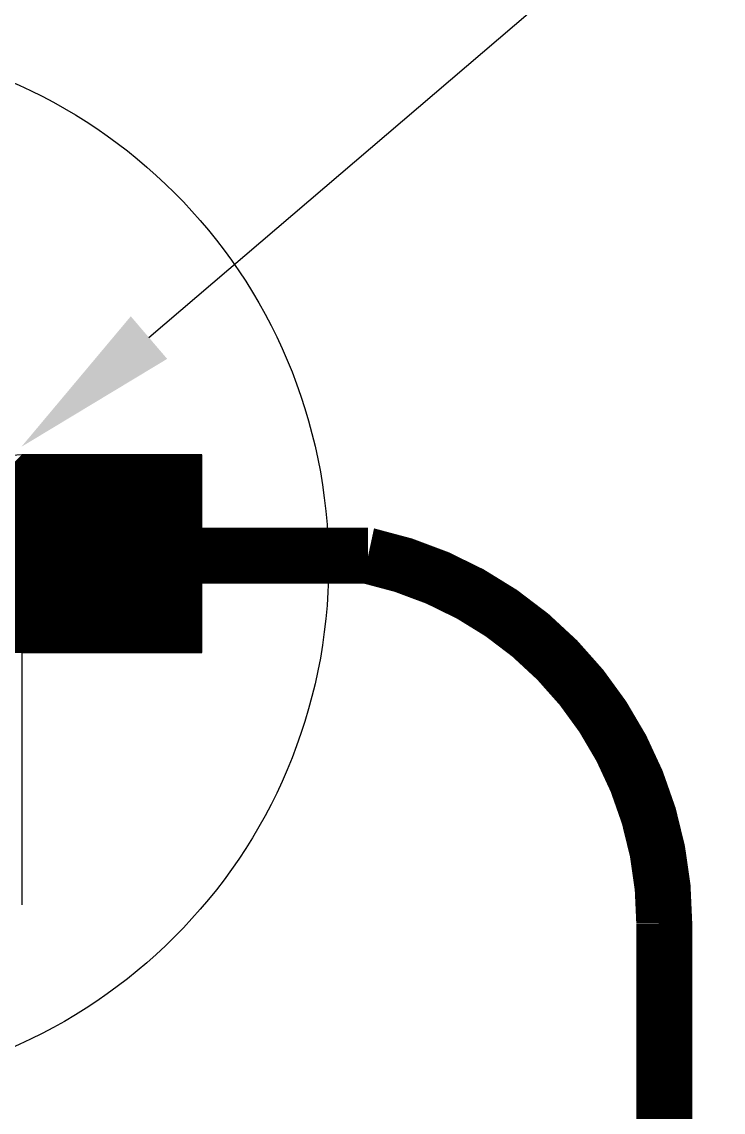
# Model space of a CAD drawing. Header units: millimetres. Extents: x 0 to 114, y 0 to 82.
# Drawn here: x 81.3505 to 81.5534, y 15.3749 to 15.6901 of the extents above; entities that cross this region are included whole.
import ezdxf

# ---------------------------------------------------------------- set-up
doc = ezdxf.new("R2010")
doc.units = ezdxf.units.MM
for name, color, linetype in [('MAT', 1, 'Continuous'), ('P-RAIO', 3, 'Continuous'), ('PRAIO', 3, 'Continuous'), ('SOLID', 254, 'Continuous')]:
    doc.layers.add(name, color=color, linetype=linetype)

# ---------------------------------------------------------------- blocks, each defined once
blk = doc.blocks.new('*X66')
at = {"color": 0}
for p, q in [((128.9195, 131.3679), (129.1904, 131.6387)), ((128.9195, 131.3696), (129.1886, 131.6387)), ((128.9195, 131.3714), (129.1868, 131.6387)), ((128.9195, 131.3731), (129.1851, 131.6387)), ((128.9196, 131.3645), (129.1939, 131.6387)), ((128.9196, 131.3662), (129.1921, 131.6387)), ((128.9197, 131.3628), (129.1957, 131.6387)), ((128.9198, 131.3611), (129.1975, 131.6387)), ((128.9199, 131.3594), (129.1992, 131.6387)), ((128.92, 131.3577), (129.201, 131.6387)), ((128.9201, 131.3561), (129.2028, 131.6387)), ((128.9202, 131.3544), (129.2045, 131.6387)), ((128.9203, 131.3528), (129.2063, 131.6387)), ((128.9205, 131.3511), (129.2081, 131.6387)), ((128.9206, 131.3495), (129.2098, 131.6387)), ((128.9208, 131.3479), (129.2116, 131.6387)), ((128.9209, 131.3463), (129.2134, 131.6387)), ((128.9211, 131.3447), (129.2151, 131.6387)), ((128.9213, 131.3431), (129.2169, 131.6387)), ((128.9215, 131.3416), (129.2187, 131.6387)), ((128.9217, 131.34), (129.2204, 131.6387)), ((128.9219, 131.3384), (129.2222, 131.6387)), ((128.9221, 131.3369), (129.224, 131.6387)), ((128.9223, 131.3353), (129.2257, 131.6387)), ((128.9226, 131.3338), (129.2275, 131.6387)), ((128.9228, 131.3323), (129.2293, 131.6387)), ((128.923, 131.3307), (129.231, 131.6387)), ((128.9233, 131.3292), (129.2328, 131.6387)), ((128.9236, 131.3277), (129.2346, 131.6387)), ((128.9238, 131.3262), (129.2363, 131.6387)), ((128.9241, 131.3247), (129.2381, 131.6387)), ((128.9244, 131.3233), (129.2399, 131.6387)), ((128.9247, 131.3218), (129.2416, 131.6387)), ((128.925, 131.3203), (129.2434, 131.6387)), ((128.9253, 131.3189), (129.2452, 131.6387)), ((128.9256, 131.3174), (129.2469, 131.6387)), ((128.9259, 131.316), (129.2487, 131.6387)), ((128.9263, 131.3145), (129.2505, 131.6387)), ((128.9266, 131.3131), (129.2523, 131.6387)), ((128.9269, 131.3117), (129.254, 131.6387)), ((128.9273, 131.3102), (129.2558, 131.6387)), ((128.9277, 131.3088), (129.2576, 131.6387)), ((128.928, 131.3074), (129.2593, 131.6387)), ((128.9284, 131.306), (129.2611, 131.6387)), ((128.9288, 131.3046), (129.2629, 131.6387)), ((128.9291, 131.3033), (129.2646, 131.6387)), ((128.9295, 131.3019), (129.2664, 131.6387)), ((128.9299, 131.3005), (129.2682, 131.6387)), ((128.9303, 131.2991), (129.2699, 131.6387)), ((128.9307, 131.2978), (129.2717, 131.6387)), ((128.9311, 131.2964), (129.2735, 131.6387)), ((128.9316, 131.2951), (129.2752, 131.6387)), ((128.932, 131.2937), (129.277, 131.6387)), ((128.9324, 131.2924), (129.2788, 131.6387)), ((128.9329, 131.2911), (129.2805, 131.6387)), ((128.9333, 131.2897), (129.2823, 131.6387)), ((128.9337, 131.2884), (129.2841, 131.6387)), ((128.9342, 131.2871), (129.2858, 131.6387)), ((128.9347, 131.2858), (129.2876, 131.6387)), ((128.9351, 131.2845), (129.2894, 131.6387)), ((128.9356, 131.2832), (129.2911, 131.6387)), ((128.9361, 131.2819), (129.2929, 131.6387)), ((128.9366, 131.2806), (129.2947, 131.6387)), ((128.937, 131.2793), (129.2964, 131.6387)), ((128.9375, 131.2781), (129.2982, 131.6387)), ((128.938, 131.2768), (129.3, 131.6387)), ((128.9385, 131.2755), (129.3017, 131.6387)), ((128.939, 131.2743), (129.3035, 131.6387)), ((128.9396, 131.273), (129.3053, 131.6387)), ((128.9401, 131.2718), (129.3071, 131.6387)), ((128.9406, 131.2705), (129.3088, 131.6387)), ((128.9411, 131.2693), (129.3106, 131.6387)), ((128.9417, 131.2681), (129.3124, 131.6387)), ((128.9422, 131.2668), (129.3141, 131.6387)), ((128.9428, 131.2656), (129.3159, 131.6387)), ((128.9433, 131.2644), (129.3177, 131.6387)), ((128.9439, 131.2632), (129.3194, 131.6387)), ((128.9444, 131.262), (129.3212, 131.6387)), ((128.945, 131.2608), (129.323, 131.6387)), ((128.9456, 131.2596), (129.3247, 131.6387)), ((128.9461, 131.2584), (129.3265, 131.6387)), ((128.9467, 131.2572), (129.3283, 131.6387)), ((128.9473, 131.256), (129.33, 131.6387)), ((128.9479, 131.2548), (129.3318, 131.6387)), ((128.9485, 131.2537), (129.3336, 131.6387)), ((128.9491, 131.2525), (129.3353, 131.6387)), ((128.9497, 131.2513), (129.3371, 131.6387)), ((128.9503, 131.2502), (129.3389, 131.6387)), ((128.9509, 131.249), (129.3406, 131.6387)), ((128.9515, 131.2479), (129.3424, 131.6387)), ((128.9522, 131.2467), (129.3442, 131.6387)), ((128.9528, 131.2456), (129.3459, 131.6387)), ((128.9534, 131.2445), (129.3477, 131.6387)), ((128.9541, 131.2433), (129.3495, 131.6387)), ((128.9547, 131.2422), (129.3512, 131.6387)), ((128.9554, 131.2411), (129.353, 131.6387)), ((128.956, 131.24), (129.3548, 131.6387)), ((128.9567, 131.2389), (129.3565, 131.6387)), ((128.9573, 131.2378), (129.3583, 131.6387)), ((128.958, 131.2367), (129.3601, 131.6387)), ((128.9587, 131.2356), (129.3619, 131.6387)), ((128.9593, 131.2345), (129.3636, 131.6387)), ((128.96, 131.2334), (129.3654, 131.6387)), ((128.9607, 131.2323), (129.3672, 131.6387)), ((128.9614, 131.2312), (129.3689, 131.6387)), ((128.9621, 131.2301), (129.3707, 131.6387)), ((128.9628, 131.2291), (129.3725, 131.6387)), ((128.9635, 131.228), (129.3742, 131.6387)), ((128.9642, 131.2269), (129.376, 131.6387)), ((128.9649, 131.2259), (129.3778, 131.6387)), ((128.9656, 131.2248), (129.3795, 131.6387)), ((128.9663, 131.2238), (129.3813, 131.6387)), ((128.9671, 131.2227), (129.3831, 131.6387)), ((128.9678, 131.2217), (129.3848, 131.6387)), ((128.9685, 131.2207), (129.3866, 131.6387)), ((128.9693, 131.2196), (129.3884, 131.6387)), ((128.97, 131.2186), (129.3901, 131.6387)), ((128.9708, 131.2176), (129.3919, 131.6387)), ((128.9715, 131.2166), (129.3937, 131.6387)), ((128.9723, 131.2156), (129.3954, 131.6387)), ((128.973, 131.2146), (129.3972, 131.6387)), ((128.9738, 131.2135), (129.399, 131.6387)), ((128.9746, 131.2125), (129.4007, 131.6387)), ((128.9753, 131.2116), (129.4025, 131.6387)), ((128.9761, 131.2106), (129.4043, 131.6387)), ((128.9769, 131.2096), (129.406, 131.6387)), ((128.9777, 131.2086), (129.4078, 131.6387)), ((128.9785, 131.2076), (129.4096, 131.6387)), ((128.9793, 131.2066), (129.4114, 131.6387)), ((128.9801, 131.2057), (129.4131, 131.6387)), ((128.9809, 131.2047), (129.4149, 131.6387)), ((128.9817, 131.2037), (129.4167, 131.6387)), ((128.9825, 131.2028), (129.4184, 131.6387)), ((128.9833, 131.2018), (129.4202, 131.6387)), ((128.9841, 131.2009), (129.422, 131.6387)), ((128.9849, 131.1999), (129.4237, 131.6387)), ((128.9858, 131.199), (129.4255, 131.6387)), ((128.9866, 131.1981), (129.4273, 131.6387)), ((128.9874, 131.1971), (129.429, 131.6387)), ((128.9883, 131.1962), (129.4308, 131.6387)), ((128.9891, 131.1953), (129.4326, 131.6387)), ((128.9899, 131.1944), (129.4343, 131.6387)), ((128.9908, 131.1934), (129.4361, 131.6387)), ((128.9917, 131.1925), (129.4379, 131.6387)), ((128.9925, 131.1916), (129.4396, 131.6387)), ((128.9934, 131.1907), (129.4414, 131.6387)), ((128.9943, 131.1898), (129.4432, 131.6387)), ((128.9951, 131.1889), (129.4449, 131.6387)), ((128.996, 131.188), (129.4467, 131.6387)), ((128.9969, 131.1871), (129.4485, 131.6387)), ((128.9978, 131.1863), (129.4502, 131.6387)), ((128.9987, 131.1854), (129.452, 131.6387)), ((128.9996, 131.1845), (129.4538, 131.6387)), ((129.0005, 131.1836), (129.4555, 131.6387)), ((129.0014, 131.1828), (129.4573, 131.6387)), ((129.0023, 131.1819), (129.4591, 131.6387)), ((129.0032, 131.1811), (129.4608, 131.6387)), ((129.0041, 131.1802), (129.4626, 131.6387)), ((129.005, 131.1794), (129.4644, 131.6387)), ((129.0059, 131.1785), (129.4662, 131.6387)), ((129.0069, 131.1777), (129.4679, 131.6387)), ((129.0078, 131.1768), (129.4697, 131.6387)), ((129.0087, 131.176), (129.4715, 131.6387)), ((129.0097, 131.1752), (129.4732, 131.6387)), ((129.0106, 131.1744), (129.475, 131.6387)), ((129.0116, 131.1735), (129.4768, 131.6387)), ((129.0125, 131.1727), (129.4785, 131.6387)), ((129.0135, 131.1719), (129.4803, 131.6387)), ((129.0144, 131.1711), (129.4821, 131.6387)), ((129.0154, 131.1703), (129.4838, 131.6387)), ((129.0164, 131.1695), (129.4856, 131.6387)), ((129.0173, 131.1687), (129.4874, 131.6387)), ((129.0183, 131.1679), (129.4891, 131.6387)), ((129.0193, 131.1671), (129.4909, 131.6387)), ((129.0203, 131.1664), (129.4927, 131.6387)), ((129.0213, 131.1656), (129.4944, 131.6387)), ((129.0223, 131.1648), (129.4962, 131.6387)), ((129.0233, 131.164), (129.498, 131.6387)), ((129.0243, 131.1633), (129.4997, 131.6387)), ((129.0253, 131.1625), (129.5015, 131.6387)), ((129.0263, 131.1618), (129.5033, 131.6387)), ((129.0273, 131.161), (129.505, 131.6387)), ((129.0283, 131.1603), (129.5068, 131.6387)), ((129.0294, 131.1595), (129.5086, 131.6387)), ((129.0304, 131.1588), (129.5103, 131.6387)), ((129.0314, 131.158), (129.5121, 131.6387)), ((129.0325, 131.1573), (129.5139, 131.6387)), ((129.0335, 131.1566), (129.5156, 131.6387)), ((129.0345, 131.1559), (129.5174, 131.6387)), ((129.0356, 131.1552), (129.5192, 131.6387)), ((129.0367, 131.1544), (129.521, 131.6387)), ((129.0377, 131.1537), (129.5227, 131.6387)), ((129.0388, 131.153), (129.5245, 131.6387)), ((129.0398, 131.1523), (129.5263, 131.6387)), ((129.0409, 131.1516), (129.528, 131.6387)), ((129.042, 131.1509), (129.5298, 131.6387)), ((129.0431, 131.1503), (129.5316, 131.6387)), ((129.0442, 131.1496), (129.5333, 131.6387)), ((129.0453, 131.1489), (129.5351, 131.6387)), ((129.0464, 131.1482), (129.5369, 131.6387)), ((129.0475, 131.1476), (129.5386, 131.6387)), ((129.0486, 131.1469), (129.5404, 131.6387)), ((129.0497, 131.1462), (129.5422, 131.6387)), ((129.0508, 131.1456), (129.5439, 131.6387)), ((129.0519, 131.1449), (129.5457, 131.6387)), ((129.053, 131.1443), (129.5475, 131.6387)), ((129.0542, 131.1437), (129.5492, 131.6387)), ((129.0553, 131.143), (129.551, 131.6387)), ((129.0564, 131.1424), (129.5528, 131.6387)), ((129.0576, 131.1418), (129.5545, 131.6387)), ((129.0587, 131.1411), (129.5563, 131.6387)), ((129.0599, 131.1405), (129.5581, 131.6387)), ((129.061, 131.1399), (129.5598, 131.6387)), ((129.0622, 131.1393), (129.5616, 131.6387)), ((129.0634, 131.1387), (129.5634, 131.6387)), ((129.0645, 131.1381), (129.5651, 131.6387)), ((129.0657, 131.1375), (129.5669, 131.6387)), ((129.0669, 131.1369), (129.5687, 131.6387)), ((129.0681, 131.1364), (129.5704, 131.6387)), ((129.0693, 131.1358), (129.5722, 131.6387)), ((129.0705, 131.1352), (129.574, 131.6387)), ((129.0717, 131.1346), (129.5758, 131.6387)), ((129.0729, 131.1341), (129.5775, 131.6387)), ((129.0741, 131.1335), (129.5793, 131.6387)), ((129.0753, 131.133), (129.5811, 131.6387)), ((129.0765, 131.1324), (129.5828, 131.6387)), ((129.0777, 131.1319), (129.5846, 131.6387)), ((129.079, 131.1313), (129.5864, 131.6387)), ((129.0802, 131.1308), (129.5881, 131.6387)), ((129.0814, 131.1303), (129.5899, 131.6387)), ((129.0827, 131.1298), (129.5917, 131.6387)), ((129.0839, 131.1293), (129.5934, 131.6387)), ((129.0852, 131.1287), (129.5952, 131.6387)), ((129.0865, 131.1282), (129.597, 131.6387)), ((129.0877, 131.1277), (129.5987, 131.6387)), ((129.089, 131.1272), (129.6005, 131.6387)), ((129.0903, 131.1268), (129.6023, 131.6387)), ((129.0916, 131.1263), (129.604, 131.6387)), ((129.0929, 131.1258), (129.6058, 131.6387)), ((129.0942, 131.1253), (129.6076, 131.6387)), ((129.0955, 131.1249), (129.6093, 131.6387)), ((129.0968, 131.1244), (129.6111, 131.6387)), ((129.0981, 131.1239), (129.6129, 131.6387)), ((129.0994, 131.1235), (129.6146, 131.6387)), ((129.1007, 131.123), (129.6164, 131.6387)), ((129.1021, 131.1226), (129.6182, 131.6387)), ((129.1034, 131.1222), (129.6199, 131.6387)), ((129.1047, 131.1218), (129.6217, 131.6387)), ((129.1061, 131.1213), (129.6235, 131.6387)), ((129.1074, 131.1209), (129.6253, 131.6387)), ((129.1088, 131.1205), (129.627, 131.6387)), ((129.1102, 131.1201), (129.6288, 131.6387)), ((129.1115, 131.1197), (129.6306, 131.6387)), ((129.1129, 131.1193), (129.6323, 131.6387)), ((129.1143, 131.1189), (129.6341, 131.6387)), ((129.1157, 131.1186), (129.6359, 131.6387)), ((129.1171, 131.1182), (129.6376, 131.6387)), ((129.1185, 131.1178), (129.6394, 131.6387)), ((129.1199, 131.1175), (129.6412, 131.6387)), ((129.1213, 131.1171), (129.6429, 131.6387)), ((129.1227, 131.1168), (129.6447, 131.6387)), ((129.1242, 131.1164), (129.6465, 131.6387)), ((129.1256, 131.1161), (129.6482, 131.6387)), ((129.1271, 131.1158), (129.65, 131.6387)), ((129.1285, 131.1155), (129.6518, 131.6387)), ((129.13, 131.1152), (129.6535, 131.6387)), ((129.1314, 131.1149), (129.6553, 131.6387)), ((129.1329, 131.1146), (129.6571, 131.6387)), ((129.1344, 131.1143), (129.6588, 131.6387)), ((129.1359, 131.114), (129.6606, 131.6387)), ((129.1374, 131.1137), (129.6624, 131.6387)), ((129.1389, 131.1135), (129.6641, 131.6387)), ((129.1404, 131.1132), (129.6659, 131.6387)), ((129.1419, 131.113), (129.6664, 131.6375)), ((129.1434, 131.1127), (129.6664, 131.6357)), ((129.145, 131.1125), (129.6664, 131.634)), ((129.1465, 131.1123), (129.6664, 131.6322)), ((129.1481, 131.112), (129.6664, 131.6304)), ((129.1496, 131.1118), (129.6664, 131.6287)), ((129.1512, 131.1116), (129.6664, 131.6269)), ((129.1528, 131.1114), (129.6664, 131.6251)), ((129.1543, 131.1113), (129.6664, 131.6233)), ((129.1559, 131.1111), (129.6664, 131.6216)), ((129.1575, 131.1109), (129.6664, 131.6198)), ((129.1591, 131.1108), (129.6664, 131.618)), ((129.1608, 131.1106), (129.6664, 131.6163)), ((129.1624, 131.1105), (129.6664, 131.6145)), ((129.164, 131.1103), (129.6664, 131.6127)), ((129.1657, 131.1102), (129.6664, 131.611)), ((129.1673, 131.1101), (129.6664, 131.6092)), ((129.169, 131.11), (129.6664, 131.6074)), ((129.1707, 131.1099), (129.6664, 131.6057)), ((129.1724, 131.1098), (129.6664, 131.6039)), ((129.1741, 131.1098), (129.6664, 131.6021)), ((129.1758, 131.1097), (129.6664, 131.6004)), ((129.1775, 131.1097), (129.6664, 131.5986)), ((129.1792, 131.1096), (129.6664, 131.5968)), ((129.181, 131.1096), (129.6664, 131.5951)), ((129.1827, 131.1096), (129.6664, 131.5933)), ((129.1845, 131.1096), (129.6664, 131.5915)), ((129.1863, 131.1096), (129.6664, 131.5898)), ((129.188, 131.1096), (129.6664, 131.588)), ((129.1898, 131.1096), (129.6664, 131.5862)), ((129.1916, 131.1096), (129.6664, 131.5845)), ((129.1933, 131.1096), (129.6664, 131.5827)), ((129.1951, 131.1096), (129.6664, 131.5809)), ((129.1969, 131.1096), (129.6664, 131.5792)), ((129.1986, 131.1096), (129.6664, 131.5774)), ((129.2004, 131.1096), (129.6664, 131.5756)), ((129.2022, 131.1096), (129.6664, 131.5739)), ((129.2039, 131.1096), (129.6664, 131.5721)), ((129.2057, 131.1096), (129.6664, 131.5703)), ((129.2075, 131.1096), (129.6664, 131.5685)), ((129.2092, 131.1096), (129.6664, 131.5668)), ((129.211, 131.1096), (129.6664, 131.565)), ((129.2128, 131.1096), (129.6664, 131.5632)), ((129.2145, 131.1096), (129.6664, 131.5615)), ((129.2163, 131.1096), (129.6664, 131.5597)), ((129.2181, 131.1096), (129.6664, 131.5579)), ((129.2198, 131.1096), (129.6664, 131.5562)), ((129.2216, 131.1096), (129.6664, 131.5544)), ((129.2234, 131.1096), (129.6664, 131.5526)), ((129.2251, 131.1096), (129.6664, 131.5509)), ((129.2269, 131.1096), (129.6664, 131.5491)), ((129.2287, 131.1096), (129.6664, 131.5473)), ((129.2305, 131.1096), (129.6664, 131.5456)), ((129.2322, 131.1096), (129.6664, 131.5438)), ((129.234, 131.1096), (129.6664, 131.542)), ((129.2358, 131.1096), (129.6664, 131.5403)), ((129.2375, 131.1096), (129.6664, 131.5385)), ((129.2393, 131.1096), (129.6664, 131.5367)), ((129.2411, 131.1096), (129.6664, 131.535)), ((129.2428, 131.1096), (129.6664, 131.5332)), ((129.2446, 131.1096), (129.6664, 131.5314)), ((129.2464, 131.1096), (129.6664, 131.5297)), ((129.2481, 131.1096), (129.6664, 131.5279)), ((129.2499, 131.1096), (129.6664, 131.5261)), ((129.2517, 131.1096), (129.6664, 131.5244)), ((129.2534, 131.1096), (129.6664, 131.5226)), ((129.2552, 131.1096), (129.6664, 131.5208)), ((129.257, 131.1096), (129.6664, 131.5191)), ((129.2587, 131.1096), (129.6664, 131.5173)), ((129.2605, 131.1096), (129.6664, 131.5155)), ((129.2623, 131.1096), (129.6664, 131.5137)), ((129.264, 131.1096), (129.6664, 131.512)), ((129.2658, 131.1096), (129.6664, 131.5102)), ((129.2676, 131.1096), (129.6664, 131.5084)), ((129.2693, 131.1096), (129.6664, 131.5067)), ((129.2711, 131.1096), (129.6664, 131.5049)), ((129.2729, 131.1096), (129.6664, 131.5031)), ((129.2746, 131.1096), (129.6664, 131.5014)), ((129.2764, 131.1096), (129.6664, 131.4996)), ((129.2782, 131.1096), (129.6664, 131.4978)), ((129.2799, 131.1096), (129.6664, 131.4961)), ((129.2817, 131.1096), (129.6664, 131.4943)), ((129.2835, 131.1096), (129.6664, 131.4925)), ((129.2853, 131.1096), (129.6664, 131.4908)), ((129.287, 131.1096), (129.6664, 131.489)), ((129.2888, 131.1096), (129.6664, 131.4872)), ((129.2906, 131.1096), (129.6664, 131.4855)), ((129.2923, 131.1096), (129.6664, 131.4837)), ((129.2941, 131.1096), (129.6664, 131.4819)), ((129.2959, 131.1096), (129.6664, 131.4802)), ((129.2976, 131.1096), (129.6664, 131.4784)), ((129.2994, 131.1096), (129.6664, 131.4766)), ((129.3012, 131.1096), (129.6664, 131.4749)), ((129.3029, 131.1096), (129.6664, 131.4731)), ((129.3047, 131.1096), (129.6664, 131.4713)), ((129.3065, 131.1096), (129.6664, 131.4696)), ((129.3082, 131.1096), (129.6664, 131.4678)), ((129.31, 131.1096), (129.6664, 131.466)), ((129.3118, 131.1096), (129.6664, 131.4643)), ((129.3135, 131.1096), (129.6664, 131.4625)), ((129.3153, 131.1096), (129.6664, 131.4607)), ((129.3171, 131.1096), (129.6664, 131.4589)), ((129.3188, 131.1096), (129.6664, 131.4572)), ((129.3206, 131.1096), (129.6664, 131.4554)), ((129.3224, 131.1096), (129.6664, 131.4536)), ((129.3241, 131.1096), (129.6664, 131.4519)), ((129.3259, 131.1096), (129.6664, 131.4501)), ((129.3277, 131.1096), (129.6664, 131.4483)), ((129.3294, 131.1096), (129.6664, 131.4466)), ((129.3312, 131.1096), (129.6664, 131.4448)), ((129.333, 131.1096), (129.6664, 131.443)), ((129.3347, 131.1096), (129.6664, 131.4413)), ((129.3365, 131.1096), (129.6664, 131.4395)), ((129.3383, 131.1096), (129.6664, 131.4377)), ((129.3401, 131.1096), (129.6664, 131.436)), ((129.3418, 131.1096), (129.6664, 131.4342)), ((129.3436, 131.1096), (129.6664, 131.4324)), ((129.3454, 131.1096), (129.6664, 131.4307)), ((129.3471, 131.1096), (129.6664, 131.4289)), ((129.3489, 131.1096), (129.6664, 131.4271)), ((129.3507, 131.1096), (129.6664, 131.4254)), ((129.3524, 131.1096), (129.6664, 131.4236)), ((129.3542, 131.1096), (129.6664, 131.4218)), ((129.356, 131.1096), (129.6664, 131.4201)), ((129.3577, 131.1096), (129.6664, 131.4183)), ((129.3595, 131.1096), (129.6664, 131.4165)), ((129.3613, 131.1096), (129.6664, 131.4148)), ((129.363, 131.1096), (129.6664, 131.413)), ((129.3648, 131.1096), (129.6664, 131.4112)), ((129.3666, 131.1096), (129.6664, 131.4094)), ((129.3683, 131.1096), (129.6664, 131.4077)), ((129.3701, 131.1096), (129.6664, 131.4059)), ((129.3719, 131.1096), (129.6664, 131.4041)), ((129.3736, 131.1096), (129.6664, 131.4024)), ((129.3754, 131.1096), (129.6664, 131.4006)), ((129.3772, 131.1096), (129.6664, 131.3988)), ((129.3789, 131.1096), (129.6664, 131.3971)), ((129.3807, 131.1096), (129.6664, 131.3953)), ((129.3825, 131.1096), (129.6664, 131.3935)), ((129.3842, 131.1096), (129.6664, 131.3918)), ((129.386, 131.1096), (129.6664, 131.39)), ((129.3878, 131.1096), (129.6664, 131.3882)), ((129.3896, 131.1096), (129.6664, 131.3865)), ((129.3913, 131.1096), (129.6664, 131.3847)), ((129.3931, 131.1096), (129.6664, 131.3829)), ((129.3949, 131.1096), (129.6664, 131.3812)), ((129.3966, 131.1096), (129.6664, 131.3794)), ((129.3984, 131.1096), (129.6664, 131.3776)), ((129.4002, 131.1096), (129.6664, 131.3759)), ((129.4019, 131.1096), (129.6664, 131.3741)), ((129.4037, 131.1096), (129.6664, 131.3723)), ((129.4055, 131.1096), (129.6664, 131.3706)), ((129.4072, 131.1096), (129.6664, 131.3688)), ((129.409, 131.1096), (129.6664, 131.367)), ((129.4108, 131.1096), (129.6664, 131.3653)), ((129.4125, 131.1096), (129.6664, 131.3635)), ((129.4143, 131.1096), (129.6664, 131.3617)), ((129.4161, 131.1096), (129.6664, 131.36)), ((129.4178, 131.1096), (129.6664, 131.3582)), ((129.4196, 131.1096), (129.6664, 131.3564)), ((129.4214, 131.1096), (129.6664, 131.3546)), ((129.4231, 131.1096), (129.6664, 131.3529)), ((129.4249, 131.1096), (129.6664, 131.3511)), ((129.4267, 131.1096), (129.6664, 131.3493)), ((129.4284, 131.1096), (129.6664, 131.3476)), ((129.4302, 131.1096), (129.6664, 131.3458)), ((129.432, 131.1096), (129.6664, 131.344)), ((129.4337, 131.1096), (129.6664, 131.3423)), ((129.4355, 131.1096), (129.6664, 131.3405)), ((129.4373, 131.1096), (129.6664, 131.3387)), ((129.439, 131.1096), (129.6664, 131.337)), ((129.4408, 131.1096), (129.6664, 131.3352)), ((129.4426, 131.1096), (129.6664, 131.3334)), ((129.4444, 131.1096), (129.6664, 131.3317)), ((129.4461, 131.1096), (129.6664, 131.3299)), ((129.4479, 131.1096), (129.6664, 131.3281)), ((129.4497, 131.1096), (129.6664, 131.3264)), ((129.4514, 131.1096), (129.6664, 131.3246)), ((129.4532, 131.1096), (129.6664, 131.3228)), ((129.455, 131.1096), (129.6664, 131.3211)), ((129.4567, 131.1096), (129.6664, 131.3193)), ((129.4585, 131.1096), (129.6664, 131.3175)), ((129.4603, 131.1096), (129.6664, 131.3158)), ((129.462, 131.1096), (129.6664, 131.314)), ((129.4638, 131.1096), (129.6664, 131.3122)), ((129.4656, 131.1096), (129.6664, 131.3105)), ((129.4673, 131.1096), (129.6664, 131.3087)), ((129.4691, 131.1096), (129.6664, 131.3069)), ((129.4709, 131.1096), (129.6664, 131.3052)), ((129.4726, 131.1096), (129.6664, 131.3034)), ((129.4744, 131.1096), (129.6664, 131.3016)), ((129.4762, 131.1096), (129.6664, 131.2998)), ((129.4779, 131.1096), (129.6664, 131.2981)), ((129.4797, 131.1096), (129.6664, 131.2963)), ((129.4815, 131.1096), (129.6664, 131.2945)), ((129.4832, 131.1096), (129.6664, 131.2928)), ((129.485, 131.1096), (129.6664, 131.291)), ((129.4868, 131.1096), (129.6664, 131.2892)), ((129.4885, 131.1096), (129.6664, 131.2875)), ((129.4903, 131.1096), (129.6664, 131.2857)), ((129.4921, 131.1096), (129.6664, 131.2839)), ((129.4938, 131.1096), (129.6664, 131.2822)), ((129.4956, 131.1096), (129.6664, 131.2804)), ((129.4974, 131.1096), (129.6664, 131.2786)), ((129.4992, 131.1096), (129.6664, 131.2769)), ((129.5009, 131.1096), (129.6664, 131.2751)), ((129.5027, 131.1096), (129.6664, 131.2733)), ((129.5045, 131.1096), (129.6664, 131.2716)), ((129.5062, 131.1096), (129.6664, 131.2698)), ((129.508, 131.1096), (129.6664, 131.268)), ((129.5098, 131.1096), (129.6664, 131.2663)), ((129.5115, 131.1096), (129.6664, 131.2645)), ((129.5133, 131.1096), (129.6664, 131.2627)), ((129.5151, 131.1096), (129.6664, 131.261)), ((129.5168, 131.1096), (129.6664, 131.2592)), ((129.5186, 131.1096), (129.6664, 131.2574)), ((129.5204, 131.1096), (129.6664, 131.2557)), ((129.5221, 131.1096), (129.6664, 131.2539)), ((129.5239, 131.1096), (129.6664, 131.2521)), ((129.5257, 131.1096), (129.6664, 131.2504)), ((129.5274, 131.1096), (129.6664, 131.2486)), ((129.5292, 131.1096), (129.6664, 131.2468)), ((129.531, 131.1096), (129.6664, 131.245)), ((129.5327, 131.1096), (129.6664, 131.2433)), ((129.5345, 131.1096), (129.6664, 131.2415)), ((129.5363, 131.1096), (129.6664, 131.2397)), ((129.538, 131.1096), (129.6664, 131.238)), ((129.5398, 131.1096), (129.6664, 131.2362)), ((129.5416, 131.1096), (129.6664, 131.2344)), ((129.5433, 131.1096), (129.6664, 131.2327)), ((129.5451, 131.1096), (129.6664, 131.2309)), ((129.5469, 131.1096), (129.6664, 131.2291)), ((129.5486, 131.1096), (129.6664, 131.2274)), ((129.5504, 131.1096), (129.6664, 131.2256)), ((129.5522, 131.1096), (129.6664, 131.2238)), ((129.554, 131.1096), (129.6664, 131.2221)), ((129.5557, 131.1096), (129.6664, 131.2203)), ((129.5575, 131.1096), (129.6664, 131.2185)), ((129.5593, 131.1096), (129.6664, 131.2168)), ((129.561, 131.1096), (129.6664, 131.215)), ((129.5628, 131.1096), (129.6664, 131.2132)), ((129.5646, 131.1096), (129.6664, 131.2115)), ((129.5663, 131.1096), (129.6664, 131.2097)), ((129.5681, 131.1096), (129.6664, 131.2079)), ((129.5699, 131.1096), (129.6664, 131.2062)), ((129.5716, 131.1096), (129.6664, 131.2044)), ((129.5734, 131.1096), (129.6664, 131.2026)), ((129.5752, 131.1096), (129.6664, 131.2009)), ((129.5769, 131.1096), (129.6664, 131.1991)), ((129.5787, 131.1096), (129.6664, 131.1973)), ((129.5805, 131.1096), (129.6664, 131.1955)), ((129.5822, 131.1096), (129.6664, 131.1938)), ((129.584, 131.1096), (129.6664, 131.192)), ((129.5858, 131.1096), (129.6664, 131.1902)), ((129.5875, 131.1096), (129.6664, 131.1885)), ((129.5893, 131.1096), (129.6664, 131.1867)), ((129.5911, 131.1096), (129.6664, 131.1849)), ((129.5928, 131.1096), (129.6664, 131.1832)), ((129.5946, 131.1096), (129.6664, 131.1814)), ((129.5964, 131.1096), (129.6664, 131.1796)), ((129.5981, 131.1096), (129.6664, 131.1779)), ((129.5999, 131.1096), (129.6664, 131.1761)), ((129.6017, 131.1096), (129.6664, 131.1743)), ((129.6035, 131.1096), (129.6664, 131.1726)), ((129.6052, 131.1096), (129.6664, 131.1708)), ((129.607, 131.1096), (129.6664, 131.169)), ((129.6088, 131.1096), (129.6664, 131.1673)), ((129.6105, 131.1096), (129.6664, 131.1655)), ((129.6123, 131.1096), (129.6664, 131.1637)), ((129.6141, 131.1096), (129.6664, 131.162)), ((129.6158, 131.1096), (129.6664, 131.1602)), ((129.6176, 131.1096), (129.6664, 131.1584)), ((129.6194, 131.1096), (129.6664, 131.1567)), ((129.6211, 131.1096), (129.6664, 131.1549)), ((129.6229, 131.1096), (129.6664, 131.1531)), ((129.6247, 131.1096), (129.6664, 131.1514)), ((129.6264, 131.1096), (129.6664, 131.1496)), ((129.6282, 131.1096), (129.6664, 131.1478)), ((129.63, 131.1096), (129.6664, 131.1461)), ((129.6317, 131.1096), (129.6664, 131.1443)), ((129.6335, 131.1096), (129.6664, 131.1425)), ((129.6353, 131.1096), (129.6664, 131.1407)), ((129.637, 131.1096), (129.6664, 131.139)), ((129.6388, 131.1096), (129.6664, 131.1372)), ((129.6406, 131.1096), (129.6664, 131.1354)), ((129.6423, 131.1096), (129.6664, 131.1337)), ((129.6441, 131.1096), (129.6664, 131.1319)), ((129.6459, 131.1096), (129.6664, 131.1301)), ((129.6476, 131.1096), (129.6664, 131.1284)), ((129.6494, 131.1096), (129.6664, 131.1266)), ((129.6512, 131.1096), (129.6664, 131.1248)), ((129.6529, 131.1096), (129.6664, 131.1231)), ((129.6547, 131.1096), (129.6664, 131.1213)), ((129.6565, 131.1096), (129.6664, 131.1195)), ((129.6583, 131.1096), (129.6664, 131.1178)), ((129.66, 131.1096), (129.6664, 131.116)), ((129.6618, 131.1096), (129.6664, 131.1142)), ((129.6636, 131.1096), (129.6664, 131.1125)), ((129.6653, 131.1096), (129.6664, 131.1107))]:
    blk.add_line(p, q, dxfattribs=at)
blk = doc.blocks.new('A$C05F867AE')
at = {"color": 254}
blk.add_line((-3.63513, 11.90287), (-3.63513, 11.84211), dxfattribs=at)
at = {"layer": 'MAT', "color": 255, "const_width": 0.0135}
for points in [[(-3.59172, 11.92621), (-3.55165, 11.92621)], [(-3.48026, 11.83753), (-3.48026, 11.25643)]]:
    blk.add_lwpolyline(points, dxfattribs=at)
blk.add_lwpolyline([(-3.48026, 11.83753, 0.354277), (-3.55165, 11.92621, 0.354277)], format="xyb", dxfattribs=at)
at = {"layer": 'P-RAIO', "color": 254}
for p, q in [((-3.59172, 11.95049), (-3.63513, 11.95049)), ((-3.59172, 11.90287), (-3.59172, 11.95049)), ((-3.63513, 11.90287), (-3.59172, 11.90287))]:
    blk.add_line(p, q, dxfattribs=at)
blk.add_arc((-3.63513, 11.92668), 0.02381, 90, 270, dxfattribs=at)
at = {"layer": 'PRAIO', "color": 7}
blk.add_circle((-3.68795, 11.92401), 0.12676, dxfattribs=at)
at = {"layer": 'SOLID', "color": 8}
blk.add_line((-3.60447, 11.97877), (-2.90359, 12.5785), dxfattribs=at)
blk.add_solid([(-3.60009, 11.97364), (-3.60886, 11.9839), (-3.63525, 11.95244)], dxfattribs=at)
at = {"color": 252, "linetype": 'Continuous', "xscale": 0.0899999999999182, "yscale": 0.0899999999999182, "zscale": 0.0899999999999182}
blk.add_blockref('*X66', (-15.2617, 0.103), dxfattribs=at)

msp = doc.modelspace()

# ---------------------------------------------------------------- block references
at = {"color": 7, "xscale": 1.199999999999999, "yscale": 1.199999999999999, "zscale": 1.199999999999999}
msp.add_blockref('A$C05F867AE', (85.71264, 1.22432), dxfattribs=at)

doc.saveas('drawing.dxf')
